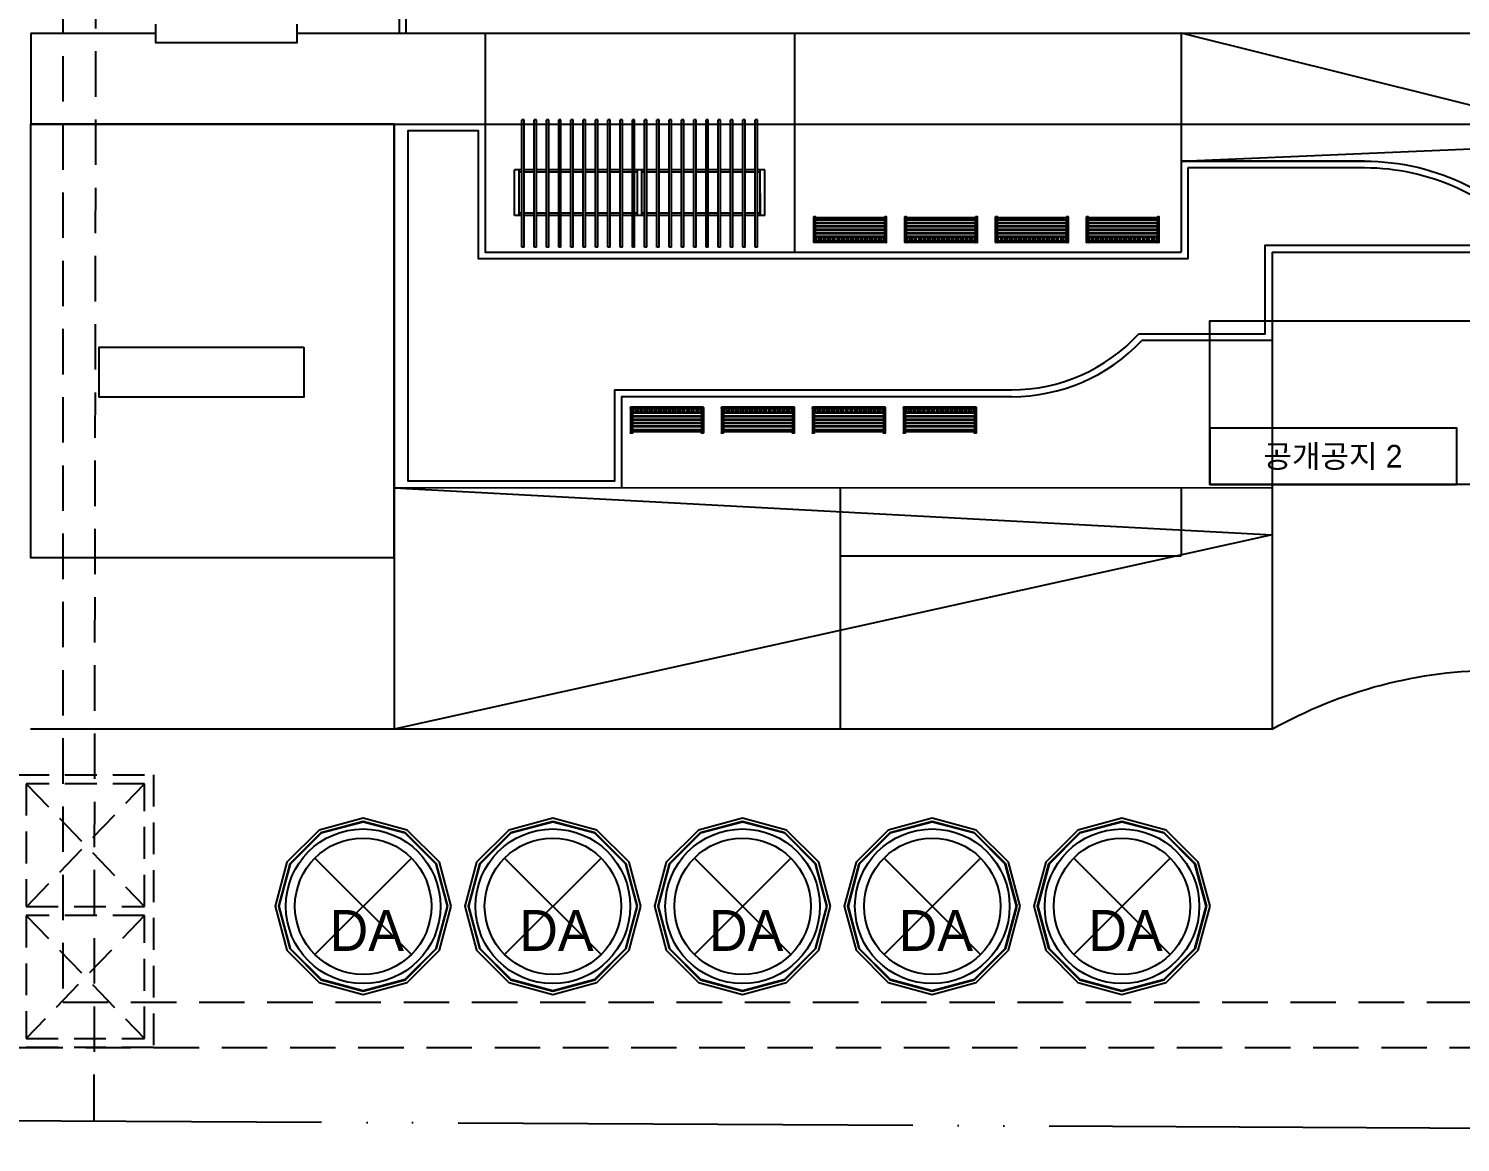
# Model space of a CAD drawing. Header units: millimetres. Extents: x -7616 to 421613, y 91067 to 341353.
# Drawn here: x 323048 to 354534, y 91684 to 116171 of the extents above; entities that cross this region are included whole.
import ezdxf
from ezdxf.enums import TextEntityAlignment as Align

# ---------------------------------------------------------------- set-up
doc = ezdxf.new("R2010")
doc.units = ezdxf.units.MM
doc.header["$LTSCALE"] = 500
doc.header["$MEASUREMENT"] = 0
for name, pattern in [('CEN-2', [26, 20, -2, 0, -2, 0, -2]), ('H0', [0.3, 0.2, -0.1]), ('HOON1', [3, 2, -1])]:
    doc.linetypes.add(name, pattern=pattern)
for name, color, linetype in [('e-plan', 9, 'CONTINUOUS'), ('e-room-box', 7, 'CONTINUOUS'), ('e-text', 6, 'CONTINUOUS')]:
    doc.layers.add(name, color=color, linetype=linetype)
doc.styles.add('돋움', font='Dotum.ttf')

# ---------------------------------------------------------------- blocks, each defined once
blk = doc.blocks.new('base(양산물금)$0$chb5004')
at = {"layer": 'e-plan'}
for p, q in [((38, 4), (0, -30)), ((0, 0), (0, -560)), ((2, 4), (40, -30)), ((5, 5), (35, 5)), ((35, 5), (1565, 5)), ((40, 0), (40, -560)), ((1600, 5), (1560, -30)), ((1560, 0), (1560, -25)), ((1562, 4), (1600, -30)), ((1565, 5), (1595, 5)), ((1600, 0), (1600, -560)), ((0, -30), (1595, -30)), ((0, -115), (1600, -115)), ((40, -80), (59, -80)), ((40, -130), (1560, -130)), ((40, -190), (1560, -190)), ((40, -205), (1560, -205)), ((40, -265), (1560, -265)), ((40, -280), (1560, -280)), ((59, -30), (59, -115)), ((111, -30), (111, -115)), ((111, -80), (161, -80)), ((161, -30), (161, -115)), ((214, -30), (214, -115)), ((214, -80), (264, -80)), ((264, -30), (264, -115)), ((316, -30), (316, -115)), ((316, -80), (366, -80)), ((366, -30), (366, -115)), ((418, -30), (418, -115)), ((418, -80), (468, -80)), ((468, -30), (468, -115)), ((520, -30), (520, -115)), ((520, -80), (570, -80)), ((570, -30), (570, -115)), ((622, -30), (622, -115)), ((622, -80), (672, -80)), ((672, -30), (672, -115)), ((724, -30), (724, -115)), ((724, -80), (774, -80)), ((774, -30), (774, -115)), ((826, -30), (826, -115)), ((826, -80), (876, -80)), ((876, -30), (876, -115)), ((929, -30), (929, -115)), ((929, -80), (979, -80)), ((979, -30), (979, -115)), ((1031, -30), (1031, -115)), ((1031, -80), (1081, -80)), ((1081, -30), (1081, -115)), ((1133, -30), (1133, -115)), ((1133, -80), (1183, -80)), ((1183, -30), (1183, -115)), ((1235, -30), (1235, -115)), ((1235, -80), (1285, -80)), ((1285, -30), (1285, -115)), ((1337, -30), (1337, -115)), ((1337, -80), (1387, -80)), ((1387, -30), (1387, -115)), ((1439, -30), (1439, -115)), ((1439, -80), (1489, -80)), ((1489, -30), (1489, -115)), ((1541, -30), (1541, -115)), ((1541, -80), (1560, -80)), ((1560, -25), (1560, -560)), ((5, -565), (35, -565)), ((40, -340), (1560, -340)), ((40, -355), (1560, -355)), ((40, -415), (1560, -415)), ((40, -430), (1560, -430)), ((40, -490), (1560, -490)), ((40, -505), (1560, -505)), ((40, -540), (1560, -540)), ((1565, -565), (1595, -565))]:
    blk.add_line(p, q, dxfattribs=at)
for centre, start, end in [((5, 0), 90, 180), ((35, 0), 0, 90), ((1565, 0), 90, 180), ((1595, 0), 0, 90), ((5, -25), 180, 270), ((35, -25), 270, 0), ((1565, -25), 180, 270), ((1595, -25), 270, 0), ((5, -560), 180, 270), ((35, -560), 270, 0), ((1565, -560), 180, 270), ((1595, -560), 270, 0)]:
    blk.add_arc(centre, 5, start, end, dxfattribs=at)
blk = doc.blocks.new('파고라A')
at = {"layer": 'e-plan'}
for p, q in [((-2590, 1700), (-2590, -1100)), ((-2590, 1700), (-2540, 1700)), ((-2540, 1700), (-2540, -1100)), ((-2320, 1700), (-2320, -1100)), ((-2320, 1700), (-2270, 1700)), ((-2270, 1700), (-2270, -1100)), ((-2050, 1700), (-2050, -1100)), ((-2050, 1700), (-2000, 1700)), ((-2000, 1700), (-2000, -1100)), ((-1780, 1700), (-1780, -1100)), ((-1780, 1700), (-1730, 1700)), ((-1730, 1700), (-1730, -1100)), ((-1510, 1700), (-1510, -1100)), ((-1510, 1700), (-1460, 1700)), ((-1460, 1700), (-1460, -1100)), ((-1240, 1700), (-1240, -1100)), ((-1240, 1700), (-1190, 1700)), ((-1190, 1700), (-1190, -1100)), ((-970, 1700), (-970, -1100)), ((-970, 1700), (-920, 1700)), ((-920, 1700), (-920, -1100)), ((-700, 1700), (-700, -1100)), ((-700, 1700), (-650, 1700)), ((-650, 1700), (-650, -1100)), ((-430, 1700), (-430, -1100)), ((-430, 1700), (-380, 1700)), ((-380, 1700), (-380, -1100)), ((-160, 1700), (-160, -1100)), ((-160, 1700), (-110, 1700)), ((-110, 1700), (-110, -1100)), ((110, 1700), (110, -1100)), ((110, 1700), (160, 1700)), ((160, 1700), (160, -1100)), ((380, 1700), (380, -1100)), ((380, 1700), (430, 1700)), ((430, 1700), (430, -1100)), ((650, 1700), (650, -1100)), ((650, 1700), (700, 1700)), ((700, 1700), (700, -1100)), ((920, 1700), (920, -1100)), ((920, 1700), (970, 1700)), ((970, 1700), (970, -1100)), ((1190, 1700), (1190, -1100)), ((1190, 1700), (1240, 1700)), ((1240, 1700), (1240, -1100)), ((1460, 1700), (1460, -1100)), ((1460, 1700), (1510, 1700)), ((1510, 1700), (1510, -1100)), ((1730, 1700), (1730, -1100)), ((1730, 1700), (1780, 1700)), ((1780, 1700), (1780, -1100)), ((2000, 1700), (2000, -1100)), ((2000, 1700), (2050, 1700)), ((2050, 1700), (2050, -1100)), ((2270, 1700), (2270, -1100)), ((2270, 1700), (2320, 1700)), ((2320, 1700), (2320, -1100)), ((2540, 1700), (2540, -1100)), ((2540, 1700), (2590, 1700)), ((2590, 1700), (2590, -1100)), ((-2750, 1000), (-2750, 0)), ((-2750, 1000), (-2650, 1000)), ((-2650, 1000), (-2650, 0)), ((-2650, 1000), (-2590, 1000)), ((-2650, 517), (-2650, 1000)), ((-2650, 1000), (-2610, 1000)), ((-2650, 950), (-2590, 950)), ((-2540, 1000), (-2320, 1000)), ((-2540, 950), (-2320, 950)), ((-2270, 1000), (-2050, 1000)), ((-2270, 950), (-2050, 950)), ((-2000, 1000), (-1780, 1000)), ((-2000, 950), (-1780, 950)), ((-1730, 1000), (-1510, 1000)), ((-1730, 950), (-1510, 950)), ((-1460, 1000), (-1240, 1000)), ((-1460, 950), (-1240, 950)), ((-1190, 1000), (-970, 1000)), ((-1190, 950), (-970, 950)), ((-920, 1000), (-700, 1000)), ((-920, 950), (-700, 950)), ((-650, 1000), (-430, 1000)), ((-650, 950), (-430, 950)), ((-380, 1000), (-160, 1000)), ((-380, 950), (-160, 950)), ((-110, 1000), (-50, 1000)), ((-110, 950), (-50, 950)), ((-90, 1000), (-50, 1000)), ((-50, 1000), (-50, 0)), ((-50, 1000), (50, 1000)), ((-50, 1000), (-50, 517)), ((50, 1000), (50, 0)), ((50, 1000), (110, 1000)), ((50, 1000), (90, 1000)), ((50, 950), (110, 950)), ((160, 1000), (380, 1000)), ((160, 950), (380, 950)), ((430, 1000), (650, 1000)), ((430, 950), (650, 950)), ((700, 1000), (920, 1000)), ((700, 950), (920, 950)), ((970, 1000), (1190, 1000)), ((970, 950), (1190, 950)), ((1240, 1000), (1460, 1000)), ((1240, 950), (1460, 950)), ((1510, 1000), (1730, 1000)), ((1510, 950), (1730, 950)), ((1780, 1000), (2000, 1000)), ((1780, 950), (2000, 950)), ((2050, 1000), (2270, 1000)), ((2050, 950), (2270, 950)), ((2320, 1000), (2540, 1000)), ((2320, 950), (2540, 950)), ((2590, 1000), (2650, 1000)), ((2590, 950), (2650, 950)), ((2610, 1000), (2650, 1000)), ((2650, 1000), (2650, 0)), ((2650, 1000), (2750, 1000)), ((2650, 1000), (2650, 517)), ((2750, 1000), (2750, 0)), ((-2750, 0), (-2650, 0)), ((-2650, 50), (-2590, 50)), ((-2650, 0), (-2590, 0)), ((-2540, 50), (-2320, 50)), ((-2540, 0), (-2320, 0)), ((-2270, 50), (-2050, 50)), ((-2270, 0), (-2050, 0)), ((-2000, 50), (-1780, 50)), ((-2000, 0), (-1780, 0)), ((-1730, 50), (-1510, 50)), ((-1730, 0), (-1510, 0)), ((-1460, 50), (-1240, 50)), ((-1460, 0), (-1240, 0)), ((-1190, 50), (-970, 50)), ((-1190, 0), (-970, 0)), ((-920, 50), (-700, 50)), ((-920, 0), (-700, 0)), ((-650, 50), (-430, 50)), ((-650, 0), (-430, 0)), ((-380, 50), (-160, 50)), ((-380, 0), (-160, 0)), ((-110, 50), (-50, 50)), ((-110, 0), (-50, 0)), ((-50, 0), (50, 0)), ((50, 50), (110, 50)), ((50, 0), (110, 0)), ((160, 50), (380, 50)), ((160, 0), (380, 0)), ((430, 50), (650, 50)), ((430, 0), (650, 0)), ((700, 50), (920, 50)), ((700, 0), (920, 0)), ((970, 50), (1190, 50)), ((970, 0), (1190, 0)), ((1240, 50), (1460, 50)), ((1240, 0), (1460, 0)), ((1510, 50), (1730, 50)), ((1510, 0), (1730, 0)), ((1780, 50), (2000, 50)), ((1780, 0), (2000, 0)), ((2050, 50), (2270, 50)), ((2050, 0), (2270, 0)), ((2320, 50), (2540, 50)), ((2320, 0), (2540, 0)), ((2590, 50), (2650, 50)), ((2590, 0), (2650, 0)), ((2650, 0), (2750, 0)), ((-2590, -1100), (-2540, -1100)), ((-2320, -1100), (-2270, -1100)), ((-2050, -1100), (-2000, -1100)), ((-1780, -1100), (-1730, -1100)), ((-1510, -1100), (-1460, -1100)), ((-1240, -1100), (-1190, -1100)), ((-970, -1100), (-920, -1100)), ((-700, -1100), (-650, -1100)), ((-430, -1100), (-380, -1100)), ((-160, -1100), (-110, -1100)), ((110, -1100), (160, -1100)), ((380, -1100), (430, -1100)), ((650, -1100), (700, -1100)), ((920, -1100), (970, -1100)), ((1190, -1100), (1240, -1100)), ((1460, -1100), (1510, -1100)), ((1730, -1100), (1780, -1100)), ((2000, -1100), (2050, -1100)), ((2270, -1100), (2320, -1100)), ((2540, -1100), (2590, -1100))]:
    blk.add_line(p, q, dxfattribs=at)
blk = doc.blocks.new('A$C633402C3')
at = {"layer": 'e-plan'}
blk.add_line((249803, 24641), (249803, 22641), dxfattribs=at)
for points in [[(256705, 29536), (258055, 29536), (258055, 24641)], [(256705, 29386), (257905, 29386), (257905, 24641)], [(249803, 24641), (252545, 24641)], [(255665, 24641), (330605, 24641)], [(259797, 24641), (259797, 19824), (275102, 19824)], [(259797, 24641), (259797, 19824), (275102, 19824)], [(266602, 24641), (266602, 19824)], [(266602, 24641), (266602, 19824)], [(275102, 24641), (275102, 19824)], [(275102, 24641), (275102, 19824)], [(249800, 22641), (330602, 22641)], [(249800, 22641), (330605, 22641)], [(275252, 21674), (275252, 19674), (259647, 19674), (259647, 22491), (258097, 22491), (258097, 14796), (262647, 14795), (262647, 16795), (271371, 16795)], [(279136, 21824), (275102, 21824)], [(279136, 21824), (275102, 21824), (275102, 19824)], [(277102, 19824), (277102, 17881), (274238, 17881)], [(277102, 19824), (299152, 19824)], [(277102, 19824), (283170, 19824)], [(277102, 19824), (299152, 19824)], [(277102, 17881), (277102, 9336), (249799, 9336)], [(277102, 17881), (277102, 9336), (249799, 9336)], [(271374, 16645), (262797, 16645), (262797, 14645)], [(257797, 14646), (277102, 14645)], [(257797, 14646), (277102, 14645)], [(267602, 14645), (267602, 9336)], [(267602, 14645), (267602, 9336)], [(275102, 14645), (275102, 13145)], [(275102, 14645), (275102, 13145)], [(267602, 13145), (275102, 13145)], [(267602, 13145), (275102, 13145)], [(257797, 12313), (257797, 9336)], [(257797, 12313), (257797, 9336)]]:
    blk.add_lwpolyline(points, dxfattribs=at)
for points in [[(257797, 22641), (249800, 22641), (249798, 13113), (257797, 13113)], [(257800, 22641), (249800, 22641), (249798, 13113), (257800, 13113)]]:
    blk.add_lwpolyline(points, close=True, dxfattribs=at)
for points in [[(275102, 21824), (279136, 21824, -0.234293), (283170, 19824, 2.966701)], [(274173, 18031), (276952, 18031), (276952, 19974), (282855, 19974, 0.21772), (279136, 21674), (275252, 21674)], [(271371, 16795, 0.211196), (274173, 18031)], [(271374, 16645, 0.206549), (274238, 17881)], [(277102, 9336, -0.128351), (282077, 10635), (286077, 10636), (292102, 10636, 0.430345), (295896, 14643)], [(277102, 9336, -0.128351), (282077, 10635), (286077, 10636), (292102, 10636, 0.430345), (295896, 14643)]]:
    blk.add_lwpolyline(points, format="xyb", dxfattribs=at)
at = {"layer": 'e-plan', "rotation": 180}
for name, p in [('파고라A', (263194, 21632)), ('base(양산물금)$0$chb5004', (268623, 20038)), ('base(양산물금)$0$chb5004', (270623, 20038)), ('base(양산물금)$0$chb5004', (272623, 20038)), ('base(양산물금)$0$chb5004', (274623, 20038))]:
    blk.add_blockref(name, p, dxfattribs=at)
at = {"layer": 'e-plan', "xscale": -1}
for p in [(264595, 16410), (266595, 16410), (268595, 16410), (270595, 16410)]:
    blk.add_blockref('base(양산물금)$0$chb5004', p, dxfattribs=at)
blk = doc.blocks.new('A$C5A682445')
at = {"layer": 'e-plan', "linetype": 'CEN-2'}
blk.add_lwpolyline([(-343809, -111602), (-96696, -114499), (-95833, -114798), (-95367, -115584), (-95446, -166137), (-517, -166635), (-517, -166635), (0, 0), (0, 0), (0, 0), (-297528, 10)], dxfattribs=at)
at = {"layer": 'e-plan', "linetype": 'HOON1'}
blk.add_lwpolyline([(-90446, -166145), (-90407, -140868), (-90357, -109573), (-343202, -106610), (-343202, -106610), (-343202, -106610), (-343202, -106610), (-343202, -106610)], dxfattribs=at)

msp = doc.modelspace()

# ---------------------------------------------------------------- linework, layer by layer
at = {"layer": 'e-plan'}
for p, q in [((350394, 109313), (350394, 100768)), ((331087, 106078), (331087, 100768)), ((329344, 97935), (331466, 95814)), ((329344, 95814), (331466, 97935)), ((333516, 97935), (335638, 95814)), ((333516, 95814), (335638, 97935)), ((337688, 97935), (339809, 95814)), ((337688, 95814), (339809, 97935)), ((341860, 97935), (343981, 95814)), ((341860, 95814), (343981, 97935)), ((346032, 97935), (348153, 95814)), ((346032, 95814), (348153, 97935))]:
    msp.add_line(p, q, dxfattribs=at)
at = {"layer": 'e-plan', "linetype": 'HOON1', "ltscale": 0.7}
for p, q in [((322997, 99568), (325597, 96868)), ((323005, 96868), (325597, 99568)), ((325597, 96668), (322997, 93968)), ((322997, 96668), (325597, 93968))]:
    msp.add_line(p, q, dxfattribs=at)
at = {"layer": 'e-plan', "linetype": 'HOON1'}
msp.add_lwpolyline([(322797, 93768), (410847, 93768), (410847, 180518), (411697, 180518), (411697, 254918), (345747, 254918), (345747, 256818), (328747, 256818), (328747, 254918), (180497, 254918), (180497, 256818), (163497, 256818), (163497, 254918), (117061, 254918), (96746, 223754), (79283, 184113), (75797, 163222), (75797, 149818), (192597, 149818), (192597, 147568), (322797, 147568), (322797, 93768)], dxfattribs=at)
msp.add_lwpolyline([(323797, 94768), (409847, 94768), (409847, 181518), (410697, 181518), (410697, 253918), (344747, 253918), (344747, 255818), (329747, 255818), (329747, 253918), (179497, 253918), (179497, 255818), (164497, 255818), (164497, 253918), (117603, 253918), (97628, 223277), (80248, 183824), (76797, 163139), (76797, 150818), (193597, 150818), (193597, 148568), (323797, 148568)], close=True, dxfattribs=at)
at = {"layer": 'e-plan'}
for points in [[(325837, 116268), (325837, 115868), (328957, 115868), (328957, 116268)], [(348394, 116074), (348394, 113256), (358052, 113665), (348394, 116074)], [(331087, 106078), (350394, 105040), (331087, 100768)]]:
    msp.add_lwpolyline(points, dxfattribs=at)
for points in [[(364625, 106146), (349025, 106146), (349025, 109746), (364625, 109746)], [(329097, 109168), (329097, 108068), (324597, 108068), (324597, 109168)], [(332341, 96874), (332082, 97842), (331373, 98551), (330405, 98810), (329437, 98551), (328728, 97842), (328469, 96874), (328728, 95906), (329437, 95198), (330405, 94938), (331373, 95198), (332082, 95906)], [(332268, 96874), (332019, 97806), (331337, 98488), (330405, 98738), (329473, 98488), (328791, 97806), (328541, 96874), (328791, 95943), (329473, 95260), (330405, 95011), (331337, 95260), (332019, 95943)], [(332258, 96874), (332010, 97801), (331331, 98479), (330405, 98727), (329478, 98479), (328800, 97801), (328552, 96874), (328800, 95948), (329478, 95269), (330405, 95021), (331331, 95269), (332010, 95948)], [(336513, 96874), (336253, 97842), (335545, 98551), (334577, 98810), (333609, 98551), (332900, 97842), (332641, 96874), (332900, 95906), (333609, 95198), (334577, 94938), (335545, 95198), (336253, 95906)], [(336440, 96874), (336191, 97806), (335509, 98488), (334577, 98738), (333645, 98488), (332963, 97806), (332713, 96874), (332963, 95943), (333645, 95260), (334577, 95011), (335509, 95260), (336191, 95943)], [(336430, 96874), (336182, 97801), (335503, 98479), (334577, 98727), (333650, 98479), (332972, 97801), (332724, 96874), (332972, 95948), (333650, 95269), (334577, 95021), (335503, 95269), (336182, 95948)], [(340685, 96874), (340425, 97842), (339717, 98551), (338749, 98810), (337781, 98551), (337072, 97842), (336813, 96874), (337072, 95906), (337781, 95198), (338749, 94938), (339717, 95198), (340425, 95906)], [(340612, 96874), (340363, 97806), (339681, 98488), (338749, 98738), (337817, 98488), (337135, 97806), (336885, 96874), (337135, 95943), (337817, 95260), (338749, 95011), (339681, 95260), (340363, 95943)], [(340602, 96874), (340354, 97801), (339675, 98479), (338749, 98727), (337822, 98479), (337144, 97801), (336896, 96874), (337144, 95948), (337822, 95269), (338749, 95021), (339675, 95269), (340354, 95948)], [(344857, 96874), (344597, 97842), (343889, 98551), (342921, 98810), (341953, 98551), (341244, 97842), (340985, 96874), (341244, 95906), (341953, 95198), (342921, 94938), (343889, 95198), (344597, 95906)], [(344784, 96874), (344535, 97806), (343852, 98488), (342921, 98738), (341989, 98488), (341307, 97806), (341057, 96874), (341307, 95943), (341989, 95260), (342921, 95011), (343852, 95260), (344535, 95943)], [(344774, 96874), (344526, 97801), (343847, 98479), (342921, 98727), (341994, 98479), (341316, 97801), (341068, 96874), (341316, 95948), (341994, 95269), (342921, 95021), (343847, 95269), (344526, 95948)], [(349029, 96874), (348769, 97842), (348061, 98551), (347093, 98810), (346125, 98551), (345416, 97842), (345157, 96874), (345416, 95906), (346125, 95198), (347093, 94938), (348061, 95198), (348769, 95906)], [(348956, 96874), (348706, 97806), (348024, 98488), (347093, 98738), (346161, 98488), (345479, 97806), (345229, 96874), (345479, 95943), (346161, 95260), (347093, 95011), (348024, 95260), (348706, 95943)], [(348946, 96874), (348698, 97801), (348019, 98479), (347093, 98727), (346166, 98479), (345488, 97801), (345240, 96874), (345488, 95948), (346166, 95269), (347093, 95021), (348019, 95269), (348698, 95948)]]:
    msp.add_lwpolyline(points, close=True, dxfattribs=at)
at = {"layer": 'e-plan', "linetype": 'HOON1', "ltscale": 0.7}
for points in [[(325797, 99768), (325797, 93768), (322797, 93768), (322797, 99768)], [(322997, 99568), (322997, 96868), (325597, 96868), (325597, 99568)], [(322997, 96668), (322997, 93968), (325597, 93968), (325597, 96668)]]:
    msp.add_lwpolyline(points, close=True, dxfattribs=at)
at = {"layer": 'e-plan'}
for centre, radius in [((330405, 96874), 1700), ((334577, 96874), 1700), ((338749, 96874), 1700), ((342921, 96874), 1700), ((347093, 96874), 1700), ((330405, 96874), 1500), ((334577, 96874), 1500), ((338749, 96874), 1500), ((342921, 96874), 1500), ((347093, 96874), 1500)]:
    msp.add_circle(centre, radius, dxfattribs=at)
at = {"layer": 'e-room-box'}
msp.add_lwpolyline([(354450, 106144), (349033, 106144), (349033, 107394), (354450, 107394)], close=True, dxfattribs=at)

# ---------------------------------------------------------------- block references
at = {"layer": 'e-plan', "linetype": 'H0'}
msp.add_blockref('A$C633402C3', (73291, 91433), dxfattribs=at)
at = {"layer": 'e-plan'}
msp.add_blockref('A$C5A682445', (414937, 258318), dxfattribs=at)

# ---------------------------------------------------------------- texts
at = {"layer": 'e-plan', "style": '돋움'}
for p in [(331302, 95893), (335473, 95893), (339645, 95893), (343817, 95893), (347989, 95893)]:
    msp.add_text('DA', height=900, dxfattribs=at).set_placement(p, align=Align.RIGHT)
at = {"layer": 'e-text', "style": '돋움'}
msp.add_text('공개공지 2', height=500, dxfattribs=at).set_placement((351731, 106769), align=Align.MIDDLE_CENTER)

doc.saveas('drawing.dxf')
